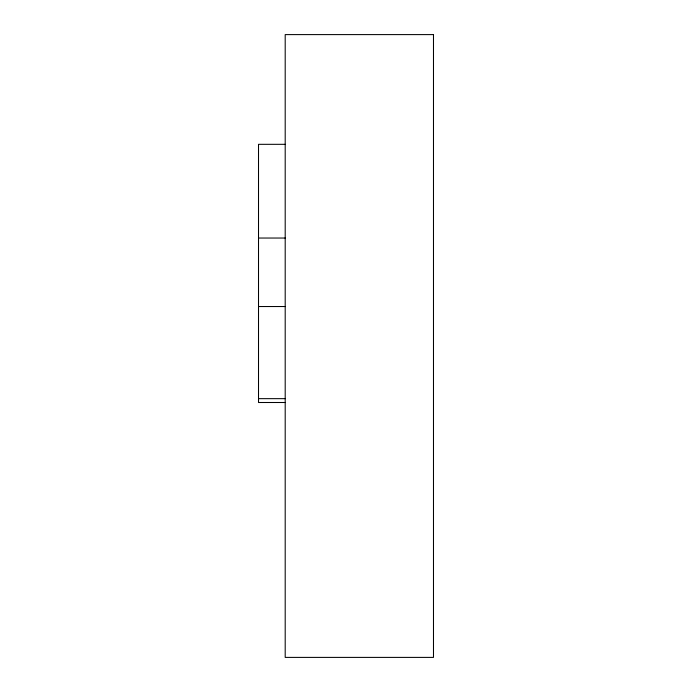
<?xml version="1.0" encoding="UTF-8"?>
<svg xmlns="http://www.w3.org/2000/svg" width="692" height="692" viewBox="0 0 692 692"><rect width="100%" height="100%" fill="white"/><g stroke="black" fill="none" stroke-linecap="round" stroke-linejoin="round"><path stroke-width="1.04" d="M285.199 144.325L258.514 144.325L258.514 402.502L285.199 402.502M258.514 238.039L285.199 238.039M258.514 306.53L285.199 306.53M258.514 398.653L285.199 398.653M433.486 34.6L285.199 34.6L285.199 657.4L433.486 657.4L433.486 34.6"/></g></svg>
